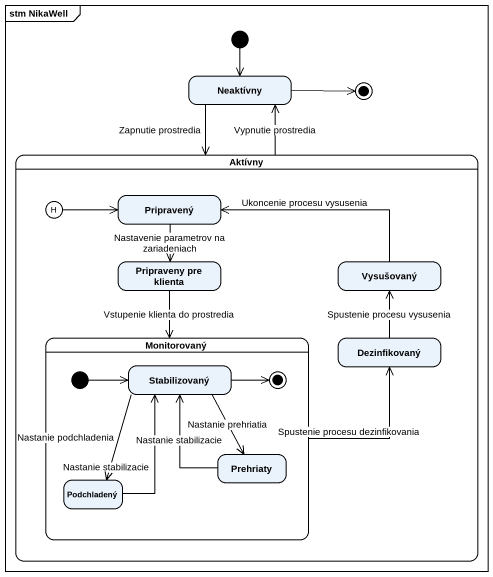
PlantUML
@startuml
mainframe stm NikaWell
hide empty description
state Neaktívny
state Aktívny {
  state history1 <<history>>
  state Pripravený
  state "Pripraveny pre klienta" as Pripraveny_pre_klienta
  state Vysušovaný
  state Monitorovaný {
    state Stabilizovaný
    state Prehriaty
    state Podchladený
    [*] -right-> Stabilizovaný
    Stabilizovaný -right-> [*]
  }
  state Dezinfikovaný
}
[*] --> Neaktívny
Neaktívny --> Aktívny : Zapnutie prostredia
Aktívny -up-> Neaktívny : Vypnutie prostredia
history1 -right-> Pripravený
Pripravený --> Pripraveny_pre_klienta : Nastavenie parametrov na zariadeniach
Pripraveny_pre_klienta --> Monitorovaný : Vstupenie klienta do prostredia
Vysušovaný -left-> Pripravený : Ukoncenie procesu vysusenia
Monitorovaný -right-> Dezinfikovaný : Spustenie procesu dezinfikovania
Dezinfikovaný -up-> Vysušovaný : Spustenie procesu vysusenia
Stabilizovaný --> Prehriaty : Nastanie prehriatia
Stabilizovaný --> Podchladený : Nastanie podchladenia
Prehriaty -up-> Stabilizovaný : Nastanie stabilizacie
Podchladený -up-> Stabilizovaný : Nastanie stabilizacie
Neaktívny -right-> [*]
@enduml
